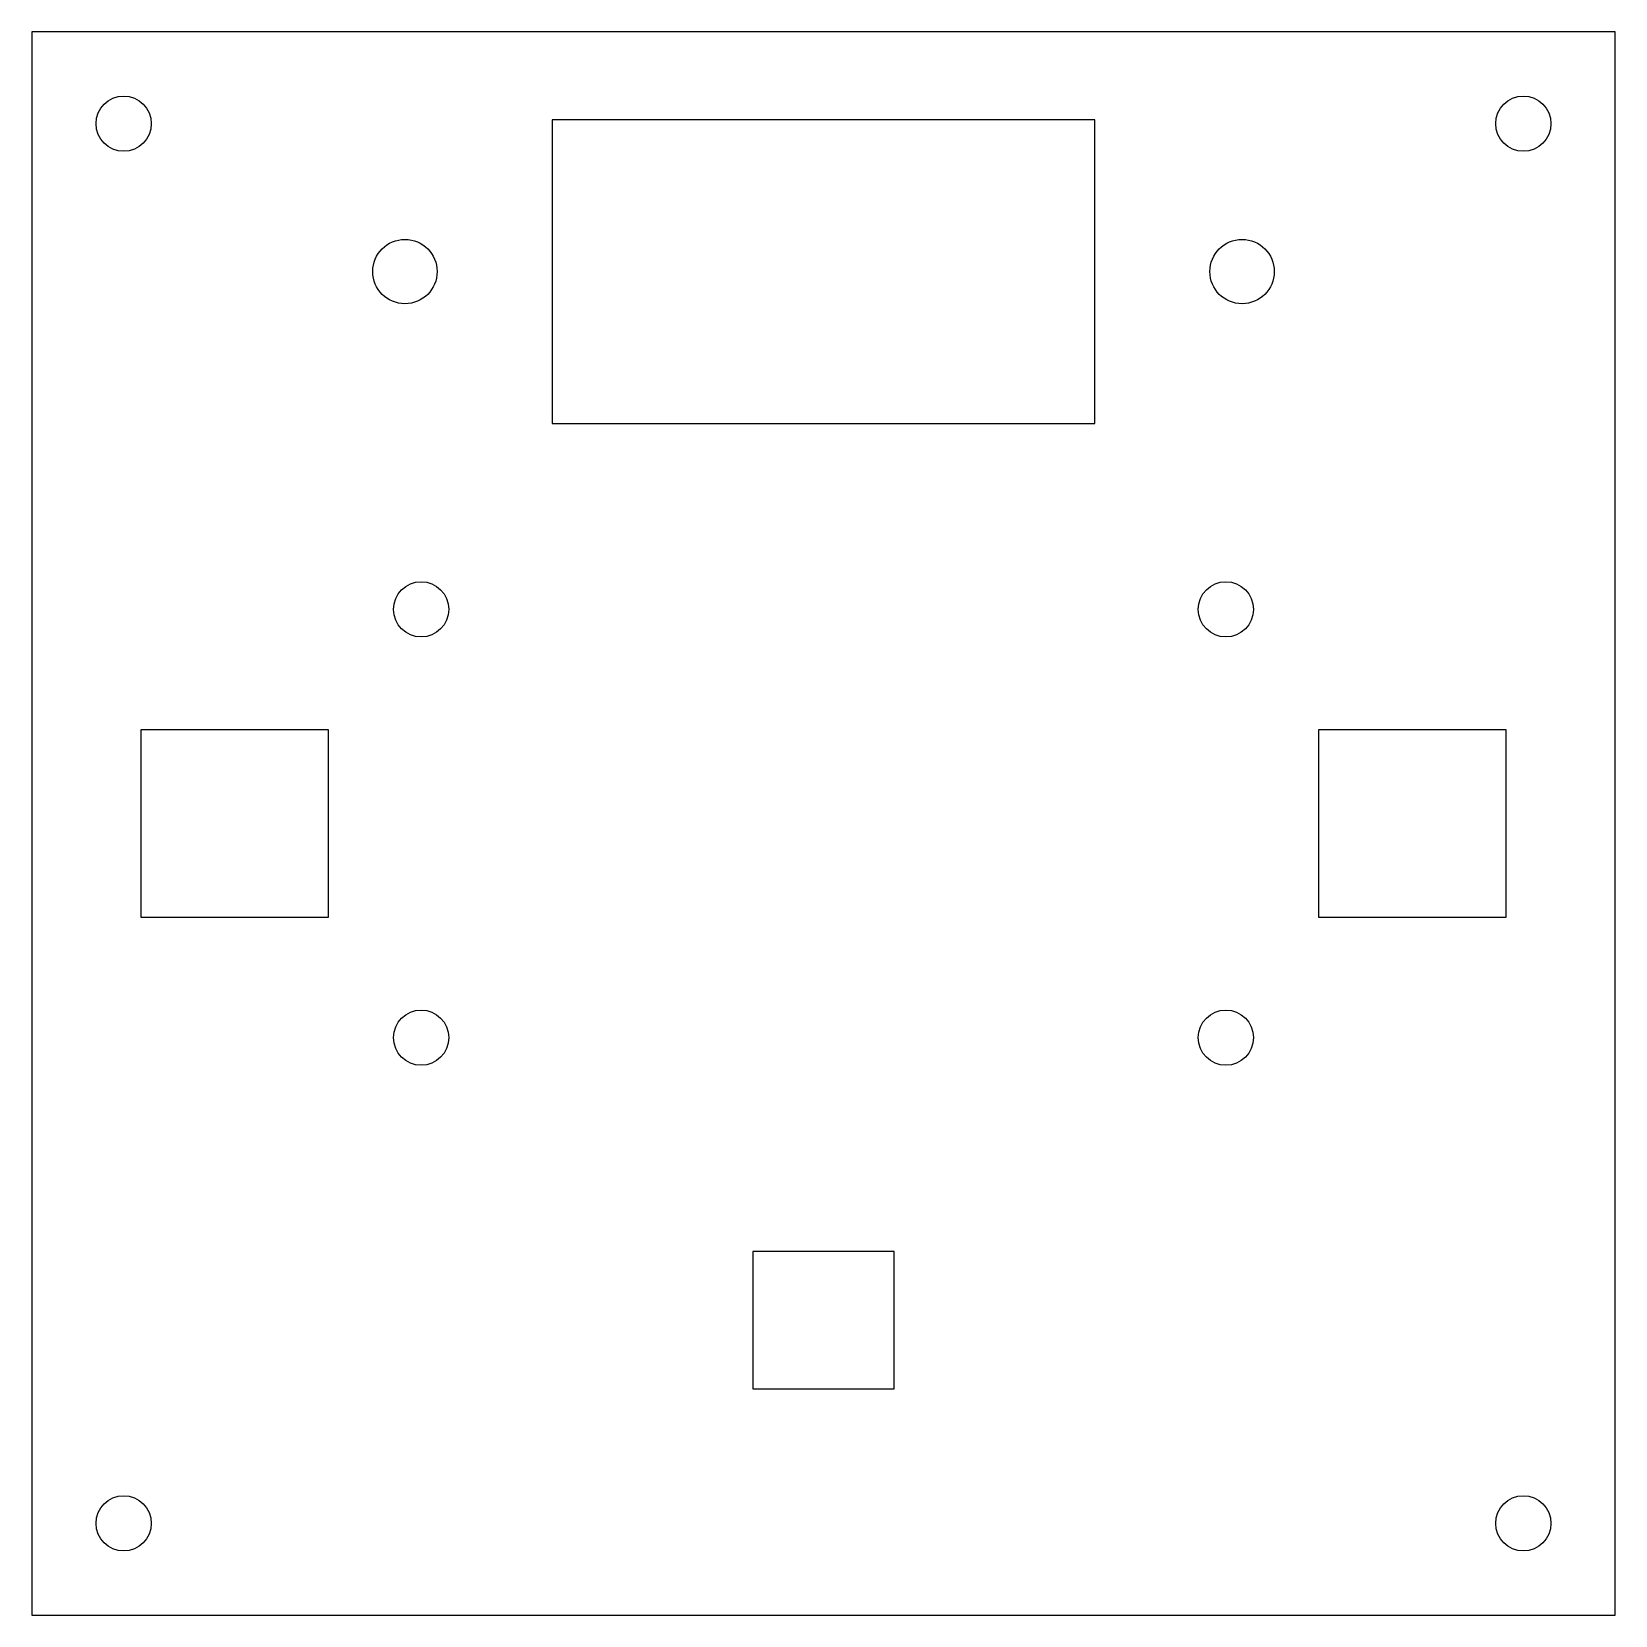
# Model space of a CAD drawing. Extents: x -43 to 43, y -43 to 43.
import ezdxf

# ---------------------------------------------------------------- set-up
doc = ezdxf.new("R2010")
doc.units = 0
for name, color, linetype in [('CUT', 1, 'CONTINUOUS'), ('HOLE', 2, 'CONTINUOUS'), ('WINDOW', 4, 'CONTINUOUS')]:
    doc.layers.add(name, color=color, linetype=linetype)

msp = doc.modelspace()

# ---------------------------------------------------------------- linework, layer by layer
at = {"layer": 'CUT'}
for p, q in [((43.04, 43.04), (-43.04, 43.04)), ((-43.04, 43.04), (-43.04, -43.04)), ((43.04, -43.04), (43.04, 43.04)), ((-43.04, -43.04), (43.04, -43.04))]:
    msp.add_line(p, q, dxfattribs=at)
at = {"layer": 'HOLE'}
for centre, radius in [((-38.04, 38.04), 1.5), ((38.04, 38.04), 1.5), ((-22.75, 30), 1.75), ((22.75, 30), 1.75), ((-21.87, 11.64), 1.5), ((21.87, 11.64), 1.5), ((-21.87, -11.64), 1.5), ((21.87, -11.64), 1.5), ((-38.04, -38.04), 1.5), ((38.04, -38.04), 1.5)]:
    msp.add_circle(centre, radius, dxfattribs=at)
at = {"layer": 'WINDOW'}
for p, q in [((14.75, 38.25), (-14.75, 38.25)), ((-14.75, 38.25), (-14.75, 21.75)), ((14.75, 21.75), (14.75, 38.25)), ((-14.75, 21.75), (14.75, 21.75)), ((-26.9, 5.1), (-37.1, 5.1)), ((-37.1, 5.1), (-37.1, -5.1)), ((-26.9, -5.1), (-26.9, 5.1)), ((37.1, 5.1), (26.9, 5.1)), ((26.9, 5.1), (26.9, -5.1)), ((37.1, -5.1), (37.1, 5.1)), ((-37.1, -5.1), (-26.9, -5.1)), ((26.9, -5.1), (37.1, -5.1)), ((3.85, -23.27), (-3.85, -23.27)), ((-3.85, -23.27), (-3.85, -30.73)), ((3.85, -30.73), (3.85, -23.27)), ((-3.85, -30.73), (3.85, -30.73))]:
    msp.add_line(p, q, dxfattribs=at)

doc.saveas('drawing.dxf')
